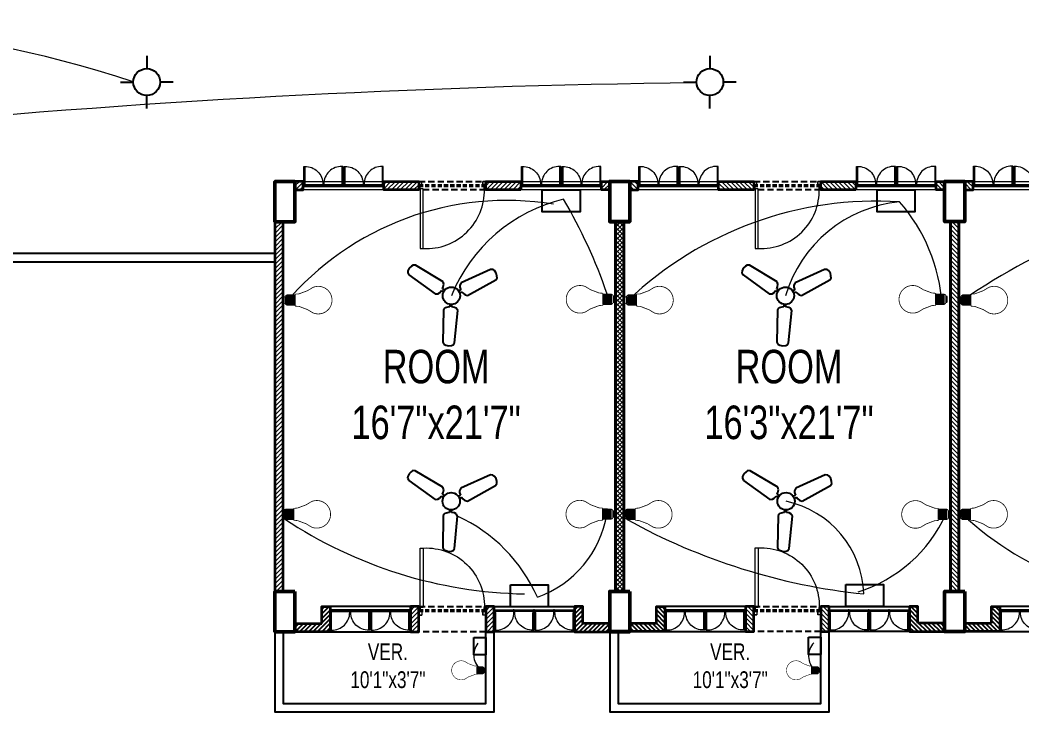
# Model space of a CAD drawing. Header units: inches. Extents: x -20263 to 10253, y -4567 to 3195.
# Drawn here: x -9896 to -9298, y 21 to 434 of the extents above; entities that cross this region are included whole.
import ezdxf

# ---------------------------------------------------------------- set-up
doc = ezdxf.new("R2010")
doc.units = ezdxf.units.IN
doc.header["$MEASUREMENT"] = 0
doc.linetypes.add('DASHED2', pattern=[0.375, 0.25, -0.125])
for name, color, linetype, lineweight in [('a', 2, 'Continuous', 5), ('A-TEXT', 7, 'Continuous', 5), ('ar-DOOR-WOOD', 44, 'Continuous', 0), ('light wiring', 1, 'Continuous', 5), ('Main Wall', 250, 'Continuous', 13)]:
    doc.layers.add(name, color=color, linetype=linetype, lineweight=lineweight)
doc.layers.add('hatch brick', color=32, linetype='Continuous', lineweight=0, transparency=0.4)
doc.styles.add('SIMPLE', font='romantic.ttf')
pattern_1 = [(45, (0, 0), (-1.325825214724776, 1.325825214724777), [])]
pattern_2 = [(45, (-64736.47889384972, -18621.15798051847), (-1.325825214724776, 1.325825214724777), [])]

# ---------------------------------------------------------------- blocks, each defined once
blk = doc.blocks.new('DOOR_45')
at = {"layer": 'ar-DOOR-WOOD'}
for p, q in [((-11008.74983954093, 15426.44491901914), (-11008.74983954093, 15424.44491901914)), ((-10968.74983954093, 15426.44491901914), (-11008.74983954093, 15426.44491901914)), ((-11008.74983954093, 15424.44491901914), (-10968.74983954093, 15424.44491901914)), ((-10968.74983954093, 15427.44491901914), (-10963.74983954093, 15427.44491901914)), ((-10968.74983954093, 15427.44491901914), (-10968.74983954093, 15426.44491901914)), ((-10968.74983954093, 15424.44491901914), (-10968.74983954093, 15426.44491901914)), ((-10968.74983954093, 15426.44491901914), (-10966.74983954093, 15426.44491901913)), ((-10966.74983954093, 15426.44491901913), (-10966.74983954093, 15425.44491901914)), ((-10966.74983954094, 15425.44491901914), (-10963.74983954093, 15425.44491901914)), ((-10963.74983954093, 15427.44491901914), (-10963.74983954093, 15425.44491901914)), ((-10968.74983954093, 15382.44491901914), (-10968.74983954093, 15383.44491901914)), ((-10968.74983954093, 15383.44491901914), (-10966.74983954093, 15383.44491901915)), ((-10968.74983954093, 15382.44491901914), (-10963.74983954093, 15382.44491901914)), ((-10966.74983954094, 15384.44491901914), (-10963.74983954093, 15384.44491901914)), ((-10966.74983954093, 15383.44491901915), (-10966.74983954093, 15384.44491901914)), ((-10963.74983954093, 15382.44491901914), (-10963.74983954093, 15384.44491901914))]:
    blk.add_line(p, q, dxfattribs=at)
for points in [[(-10968.74983954093, 15426.44491901914), (-11008.74983954093, 15426.44491901914), (-11008.74983954093, 15424.44491901914), (-10968.74983954093, 15424.44491901914)], [(-10963.74983954093, 15427.44491901914), (-10968.74983954093, 15427.44491901914), (-10968.74983954093, 15426.44491901914), (-10966.74983954093, 15426.44491901913), (-10966.74983954094, 15425.44491901914), (-10963.74983954093, 15425.44491901914)], [(-10968.74983954093, 15383.44491901914), (-10968.74983954093, 15382.44491901914), (-10963.74983954093, 15382.44491901914), (-10963.74983954093, 15384.44491901914), (-10966.74983954094, 15384.44491901914), (-10966.74983954093, 15383.44491901915)]]:
    blk.add_lwpolyline(points, close=True, dxfattribs=at)
blk.add_arc((-10969.88878258354, 15422.34595019709), 38.91770057393096, 176.9083364880638, 271.6770247748565, dxfattribs=at)
blk = doc.blocks.new('DOOR_40')
at = {"layer": 'ar-DOOR-WOOD'}
for p, q in [((-11029.13413019131, 15421.44491901914), (-11064.13413019131, 15421.44491901914)), ((-11064.13413019131, 15421.44491901914), (-11064.13413019131, 15419.44491901914)), ((-11064.13413019131, 15419.44491901914), (-11029.1341301913, 15419.44491901914)), ((-11029.13413019131, 15422.44491901914), (-11024.13413019131, 15422.44491901914)), ((-11029.13413019131, 15422.44491901914), (-11029.13413019131, 15421.44491901914)), ((-11029.1341301913, 15419.44491901914), (-11029.13413019131, 15421.44491901914)), ((-11029.13413019131, 15421.44491901914), (-11027.13413019131, 15421.44491901913)), ((-11027.13413019131, 15421.44491901913), (-11027.13413019131, 15420.44491901914)), ((-11027.13413019131, 15420.44491901914), (-11024.13413019131, 15420.44491901914)), ((-11024.13413019131, 15422.44491901914), (-11024.13413019131, 15420.44491901914)), ((-11029.13413019131, 15383.44491901914), (-11027.13413019131, 15383.44491901915)), ((-11029.13413019131, 15382.44491901914), (-11029.13413019131, 15383.44491901914)), ((-11029.13413019131, 15382.44491901914), (-11024.13413019131, 15382.44491901914)), ((-11027.13413019131, 15383.44491901915), (-11027.13413019131, 15384.44491901914)), ((-11027.13413019131, 15384.44491901914), (-11024.13413019131, 15384.44491901914)), ((-11024.13413019131, 15382.44491901914), (-11024.13413019131, 15384.44491901914))]:
    blk.add_line(p, q, dxfattribs=at)
blk.add_arc((-11029.35043855318, 15418.24850811177), 34.80426127697213, 178.0300457284519, 270.3560953613495, dxfattribs=at)
blk = doc.blocks.new('room 1')
h = blk.add_hatch()
h.set_pattern_fill('ANSI31', color=256, scale=15)
h.set_pattern_definition(pattern_1)
h.paths.add_polyline_path([(1498318.013291729, 133229.0129642707), (1498318.013291729, 133219.012964271), (1498323.013291729, 133219.012964271), (1498323.013291727, 133234.0129642703), (1498302.013291727, 133234.0129642703), (1498302.013291727, 133229.0129642751), (1498302.013291727, 133229.0129642751)])
h = blk.add_hatch()
h.set_pattern_fill('ANSI31', color=256, scale=15)
h.set_pattern_definition(pattern_1)
h.paths.add_polyline_path([(1498474.013291725, 133229.0129642705), (1498474.013291725, 133219.0129642708), (1498469.013291725, 133219.0129642708), (1498469.013291727, 133234.0129642701), (1498490.013291727, 133234.0129642701), (1498490.013291728, 133229.0129642749), (1498490.013291727, 133229.0129642749)])
at = {"layer": 'hatch brick'}
h = blk.add_hatch(dxfattribs=at)
h.set_pattern_fill('ANSI31', color=256, scale=15)
h.set_pattern_definition([(45, (68.99999999953434, 2.000000001164153), (-1.325825214724776, 1.325825214724777), [])])
h.paths.add_polyline_path([(1498376.013291727, 133234.0129642774), (1498376.013291726, 133219.0129642703), (1498376.013291726, 133219.0129642708), (1498371.013291727, 133219.012964271), (1498371.013291728, 133234.0129642775)])
h = blk.add_hatch(dxfattribs=at)
h.set_pattern_fill('ANSI31', color=256, scale=15)
h.set_pattern_definition([(45, (113.999999998603, 2.000000001891749), (-1.325825214724776, 1.325825214724777), [])])
h.paths.add_polyline_path([(1498421.013291724, 133234.0129642774), (1498421.013291725, 133219.012964271), (1498421.013291725, 133219.0129642715), (1498416.013291726, 133219.0129642718), (1498416.013291725, 133234.0129642775)])
h = blk.add_hatch(dxfattribs=at)
h.set_pattern_fill('ANSI31', color=256, scale=15)
h.set_pattern_definition(pattern_1)
h.paths.add_polyline_path([(1498298.513291727, 132989.0129642696), (1498293.513291727, 132989.0129642696), (1498293.513291727, 133210.0129642703), (1498298.513291727, 133210.0129642703)])
h = blk.add_hatch(dxfattribs=at)
h.set_pattern_fill('ANSI31', color=256, scale=15)
h.set_pattern_definition(pattern_1)
h.paths.add_polyline_path([(1498493.513291727, 132989.0129642698), (1498498.513291727, 132989.0129642698), (1498498.513291727, 133210.0129642701), (1498493.513291727, 133210.0129642701)])
h = blk.add_hatch(dxfattribs=at)
h.set_pattern_fill('ANSI31', color=256, scale=15)
h.set_pattern_definition([(45, (-14.49999998044223, 0), (-1.325825214724776, 1.325825214724777), [])])
h.paths.add_polyline_path([(1498302.013291727, 132970.0129642696), (1498307.013291727, 132970.0129642698), (1498307.013291727, 132965.01296427), (1498302.013291727, 132965.0129642696)])
h = blk.add_hatch(dxfattribs=at)
h.set_pattern_fill('ANSI31', color=256, scale=15)
h.set_pattern_definition([(45, (-5.000000000465661, -251.9999999998545), (-1.325825214724776, 1.325825214724777), [])])
h.paths.add_polyline_path([(1498376.013291727, 132970.0129642698), (1498355.013291728, 132970.01296427), (1498355.013291728, 132965.0129642701), (1498376.013291727, 132965.0129642699)])
h = blk.add_hatch(dxfattribs=at)
h.set_pattern_fill('ANSI31', color=256, scale=15)
h.set_pattern_definition([(45, (1.211289544356987, 4.016328603029251e-09), (-1.325825214724776, 1.325825214724777), [])])
h.paths.add_polyline_path([(1498437.013291727, 132970.01296427), (1498416.013291727, 132970.012964274), (1498416.013291727, 132965.0129642736), (1498437.013291727, 132965.01296427)])
h = blk.add_hatch(dxfattribs=at)
h.set_pattern_fill('ANSI31', color=256, scale=15)
h.set_pattern_definition(pattern_1)
h.paths.add_polyline_path([(1498490.013291727, 132970.0129642701), (1498485.013291727, 132970.0129642703), (1498485.013291727, 132965.0129642705), (1498490.013291727, 132965.01296427)])
for points in [[(1498323.013291728, 133234.0129642735), (1498371.013291727, 133234.0129642738), (1498371.013291727, 133219.0129642738), (1498323.013291728, 133219.0129642731)], [(1498469.013291724, 133234.0129642784), (1498421.013291725, 133234.0129642787), (1498421.013291725, 133219.0129642702), (1498469.013291724, 133219.0129642696)]]:
    blk.add_lwpolyline(points, close=True)
at = {"linetype": 'DASHED2', "ltscale": 15}
for points in [[(1498376.013291726, 133219.012964271), (1498416.013291726, 133219.012964271), (1498416.013291726, 133234.0129642765), (1498376.013291726, 133234.0129642765)], [(1498376.013291727, 132965.0129642697), (1498416.013291727, 132965.0129642697), (1498416.013291727, 132970.0129642693), (1498376.013291727, 132970.0129642693)]]:
    blk.add_lwpolyline(points, close=True, dxfattribs=at)
at = {"layer": 'Main Wall', "color": 1, "lineweight": 50}
for points in [[(1498302.013291727, 133210.0129642703), (1498290.013291727, 133210.0129642703), (1498290.013291727, 133234.0129642703), (1498302.013291727, 133234.0129642703), (1498302.013291727, 133210.0129642703)], [(1498502.013291727, 133210.0129642701), (1498490.013291727, 133210.0129642701), (1498490.013291727, 133234.0129642701), (1498502.013291727, 133234.0129642701), (1498502.013291727, 133210.0129642701)], [(1498302.013291727, 132965.0129642696), (1498290.013291727, 132965.0129642696), (1498290.013291727, 132989.0129642696), (1498302.013291727, 132989.0129642696), (1498302.013291727, 132965.0129642696)], [(1498502.013291727, 132965.0129642698), (1498490.013291727, 132965.0129642698), (1498490.013291727, 132989.0129642698), (1498502.013291727, 132989.0129642698), (1498502.013291727, 132965.0129642698)]]:
    blk.add_lwpolyline(points, dxfattribs=at)
at = {"layer": 'Main Wall', "lineweight": 35}
for points in [[(1498318.013291729, 133229.0129642707), (1498318.013291729, 133219.012964271), (1498323.013291729, 133219.012964271), (1498323.013291727, 133234.0129642703), (1498302.013291727, 133234.0129642703), (1498302.013291727, 133229.0129642751), (1498302.013291727, 133229.0129642751), (1498302.013291727, 133229.0129642751), (1498318.013291729, 133229.0129642751)], [(1498474.013291725, 133229.0129642705), (1498474.013291725, 133219.0129642708), (1498469.013291725, 133219.0129642708), (1498469.013291727, 133234.0129642701), (1498490.013291727, 133234.0129642701), (1498490.013291728, 133229.0129642749), (1498490.013291728, 133229.0129642749), (1498490.013291727, 133229.0129642749), (1498474.013291725, 133229.0129642749)], [(1498376.013291727, 132970.0129642698), (1498376.013291727, 132970.0129642698), (1498355.013291728, 132970.01296427), (1498355.013291728, 132965.0129642701), (1498376.013291727, 132965.0129642699), (1498376.013291727, 132970.0129642698)]]:
    blk.add_lwpolyline(points, dxfattribs=at)
for points in [[(1498376.013291727, 133234.0129642774), (1498376.013291726, 133219.0129642703), (1498376.013291726, 133219.0129642703), (1498376.013291726, 133219.0129642708), (1498371.013291727, 133219.012964271), (1498371.013291728, 133234.0129642775)], [(1498421.013291724, 133234.0129642774), (1498421.013291725, 133219.012964271), (1498421.013291725, 133219.012964271), (1498421.013291725, 133219.0129642715), (1498416.013291726, 133219.0129642718), (1498416.013291725, 133234.0129642775)], [(1498298.513291727, 132989.0129642696), (1498293.513291727, 132989.0129642696), (1498293.513291727, 133210.0129642703), (1498298.513291727, 133210.0129642703)], [(1498493.513291727, 132989.0129642698), (1498498.513291727, 132989.0129642698), (1498498.513291727, 133210.0129642701), (1498493.513291727, 133210.0129642701)], [(1498302.013291727, 132970.0129642696), (1498307.013291727, 132970.0129642698), (1498307.013291727, 132965.01296427), (1498302.013291727, 132965.0129642696)], [(1498437.013291727, 132970.01296427), (1498416.013291727, 132970.012964274), (1498416.013291727, 132965.0129642736), (1498437.013291727, 132965.01296427)], [(1498490.013291727, 132970.0129642701), (1498485.013291727, 132970.0129642703), (1498485.013291727, 132965.0129642705), (1498490.013291727, 132965.01296427)]]:
    blk.add_lwpolyline(points, close=True, dxfattribs=at)
at = {"layer": 'Main Wall', "color": 150}
for points in [[(1498371.013291727, 133221.0129642729), (1498323.613291728, 133221.0129642729), (1498323.613291728, 133222.0129642729), (1498371.013291727, 133222.0129642729)], [(1498371.013291727, 133221.0129642729), (1498323.613291728, 133221.0129642729), (1498323.613291728, 133221.5129642729), (1498371.013291727, 133221.5129642729)], [(1498421.013291725, 133221.0129642693), (1498468.413291725, 133221.0129642693), (1498468.413291725, 133222.0129642693), (1498421.013291725, 133222.0129642693)], [(1498421.013291726, 133221.0129642689), (1498468.413291725, 133221.0129642689), (1498468.413291725, 133221.5129642689), (1498421.013291726, 133221.5129642689)], [(1498307.013291727, 132968.0129642701), (1498354.413291727, 132968.0129642701), (1498354.413291727, 132967.0129642701), (1498307.013291727, 132967.0129642701)], [(1498307.013291727, 132968.0129642701), (1498354.413291727, 132968.0129642701), (1498354.413291727, 132967.5129642701), (1498307.013291727, 132967.5129642701)], [(1498437.613291727, 132968.0129642701), (1498484.413291726, 132968.0129642701), (1498484.413291726, 132967.0129642701), (1498437.613291727, 132967.0129642701)], [(1498437.613291727, 132968.0129642701), (1498484.413291726, 132968.0129642701), (1498484.413291726, 132967.5129642701), (1498437.613291727, 132967.5129642701)]]:
    blk.add_lwpolyline(points, close=True, dxfattribs=at)
at = {"layer": 'Main Wall', "color": 150, "linetype": 'DASHED2', "ltscale": 10}
for points in [[(1498376.01329174, 133222.0129642682), (1498416.01329174, 133222.0129642719), (1498416.01329174, 133221.0129642719), (1498376.01329174, 133221.0129642682)], [(1498376.01329174, 133222.0129642682), (1498416.01329174, 133222.0129642682), (1498416.01329174, 133221.5129642682), (1498376.01329174, 133221.5129642682)], [(1498376.013291727, 132968.0129642701), (1498416.013291727, 132968.0129642738), (1498416.013291727, 132967.0129642738), (1498376.013291727, 132967.0129642701)], [(1498376.013291727, 132968.0129642701), (1498416.013291727, 132968.0129642701), (1498416.013291727, 132967.5129642701), (1498376.013291727, 132967.5129642701)]]:
    blk.add_lwpolyline(points, close=True, dxfattribs=at)
at = {"layer": 'Main Wall'}
for points in [[(1498307.013291727, 132965.0129642699), (1498355.013291728, 132965.01296427), (1498355.013291728, 132970.01296427), (1498307.013291727, 132970.01296427)], [(1498437.013291727, 132965.0129642699), (1498485.013291727, 132965.01296427), (1498485.013291727, 132970.01296427), (1498437.013291727, 132970.01296427)]]:
    blk.add_lwpolyline(points, close=True, dxfattribs=at)
at = {"layer": 'Main Wall', "extrusion": (0, 0, -1)}
for name, p, xscale, yscale, zscale, rotation in [('DOOR_40', (-1502949.746767432, 129913.772725216), 0.2999999999999545, 0.2999999999999545, -0.2999999999999545, 270), ('DOOR_40', (-1502973.746767433, 129913.7727252155), 0.2999999999999545, 0.2999999999999545, -0.2999999999999545, 270), ('DOOR_40', (-1493818.27981602, 129913.772725212), -0.2999999999999545, 0.2999999999999545, -0.2999999999999545, 90), ('DOOR_40', (-1493842.279816021, 129913.7727252124), -0.2999999999999545, 0.2999999999999545, -0.2999999999999545, 90), ('DOOR_45', (-1512089.297664188, 142969.5683771961), -0.8888888888889142, 0.8888888888889142, -0.8888888888889142, 270), ('DOOR_45', (-1512089.297664189, 123219.4575513442), 0.8888888888889142, 0.8888888888889142, -0.8888888888889142, 270), ('DOOR_40', (-1493704.279816022, 136275.2532033275), 0.2999999999999545, 0.2999999999999545, -0.2999999999999545, 90), ('DOOR_40', (-1493728.279816023, 136275.253203327), 0.2999999999999545, 0.2999999999999545, -0.2999999999999545, 90), ('DOOR_40', (-1493834.279816021, 136275.2532033275), 0.2999999999999545, 0.2999999999999545, -0.2999999999999545, 90), ('DOOR_40', (-1493858.279816022, 136275.253203327), 0.2999999999999545, 0.2999999999999545, -0.2999999999999545, 90)]:
    blk.add_blockref(name, p, dxfattribs=dict(at, xscale=xscale, yscale=yscale, zscale=zscale, rotation=rotation))
at = {"layer": 'Main Wall'}
for p, xscale, yscale, zscale, rotation in [((1493720.279816022, 129913.7727252155), 0.2999999999999545, 0.2999999999999545, 0.2999999999999545, 270), ((1493744.279816022, 129913.7727252155), 0.2999999999999545, 0.2999999999999545, 0.2999999999999545, 270), ((1503047.746767431, 129913.772725212), -0.2999999999999545, 0.2999999999999545, 0.2999999999999546, 90), ((1503071.746767431, 129913.772725212), -0.2999999999999545, 0.2999999999999545, 0.2999999999999546, 90), ((1502933.746767433, 136275.2532033274), 0.2999999999999546, 0.2999999999999546, 0.2999999999999546, 90), ((1502957.746767433, 136275.2532033274), 0.2999999999999546, 0.2999999999999546, 0.2999999999999546, 90), ((1503063.746767432, 136275.2532033274), 0.2999999999999546, 0.2999999999999546, 0.2999999999999546, 90), ((1503087.746767432, 136275.2532033274), 0.2999999999999546, 0.2999999999999546, 0.2999999999999546, 90)]:
    blk.add_blockref('DOOR_40', p, dxfattribs=dict(at, xscale=xscale, yscale=yscale, zscale=zscale, rotation=rotation))
blk = doc.blocks.new('LED')
for p, q in [((-11.62195811920355, -7.673611111240461), (11.66805439638665, -7.673611111240461)), ((-11.62195811920355, -11.01085861705087), (11.66805439638665, -9.586571831000583)), ((-11.62195811920355, -13.26320565322931), (11.66805439638665, -11.83891886717902)), ((-11.48473039588907, -15.50716061006142), (11.80528211970113, -14.08287382401113)), ((-11.34750267257232, -17.75111556689581), (11.94250984301789, -16.32682878084552)), ((-11.21027494925556, -19.99507052372792), (12.07973756633464, -18.57078373767763)), ((-11.21027494925556, -22.24741755990635), (12.07973756633464, -20.82313077385606)), ((-11.21027494925556, -24.49976459608479), (12.07973756633464, -23.0754778100345)), ((-12.14420837294711, -25.60950013091087), (11.9482995510657, -25.60950013091087))]:
    blk.add_line(p, q)
at = {"lineweight": 9}
blk.add_line((7.753472222211713, -3.138888888934162), (-7.774305555612955, -3.138888888934162), dxfattribs=at)
for points, const_width in [([(5.336805555525643, 0), (5.4412434895562, 0.008409288193433895), (5.716579861091304, 0.0008680555538376211), (6.105848524296107, -0.07177734375318323), (6.552083333335759, -0.2586805555620231), (6.99831814237541, -0.6089952257048026), (7.203633626322699, -0.8607923719728205), (7.387586805580213, -1.171875000013642), (7.543056911920303, -1.54838731555401), (7.662923177115317, -1.996473524322937), (7.740064832933058, -2.522277832051714), (7.767361111145874, -3.131944444467081), (7.740064832933058, -2.522277832051714), (7.662923177115317, -1.996473524322937), (7.543056911920303, -1.54838731555401), (7.387586805580213, -1.171875000013642), (7.203633626322699, -0.8607923719728205), (6.99831814237541, -0.6089952257048026), (6.552083333335759, -0.2586805555620231), (6.105848524296107, -0.07177734375318323), (5.716579861091304, 0.0008680555538376211), (5.4412434895562, 0.008409288193433895), (5.336805555525643, 0), (-5.336805555525643, 0), (-5.393415038788589, 0.0007774021173645451), (-5.548634589667927, -0.0075548877316578), (-5.780550859806226, -0.0409936138453304), (-6.067250500843784, -0.1155355205287378), (-6.386820164420897, -0.2471773520778697), (-6.717346502177861, -0.4519158527978107), (-7.036916165754974, -0.7457477669890977), (-7.323615806792532, -1.144669838949994), (-7.555532076930831, -1.664678812983311), (-7.710751627810168, -2.321771433387312), (-7.767361111073114, -3.131944444467081), (-7.809043141594429, -3.143505520313283), (-7.926989230234085, -3.17983669707246), (-8.110549372609057, -3.243409898573191), (-8.349073564336322, -3.336697048641781), (-8.948414078320184, -3.622300889796861), (-9.63981073712148, -4.056423611164064), (-10.33806350567147, -4.65884060336748), (-10.95797234891279, -5.4493272570312), (-11.21192278758372, -5.921276516480702), (-11.41433723177897, -6.447658962781588), (-11.55456567711326, -7.03094651975789), (-11.62195811920355, -7.673611111240461), (-12.17560580780628, -7.673611111240461), (-12.14354653007831, -25.98758006918843)], 2), ([(-5.336805555525643, 0), (-5.393415038788589, 0.0007774021173645451), (-5.548634589667927, -0.0075548877316578), (-5.780550859806226, -0.0409936138453304), (-6.067250500843784, -0.1155355205287378), (-6.386820164420897, -0.2471773520778697), (-6.717346502177861, -0.4519158527978107), (-7.036916165754974, -0.7457477669890977), (-7.323615806792532, -1.144669838949994), (-7.555532076930831, -1.664678812983311), (-7.710751627810168, -2.321771433387312), (-7.767361111073114, -3.131944444467081)], 1), ([(11.94908567945959, -26.0747160671599), (11.9179912350387, -7.673611111240461), (11.66805439638665, -7.673611111240461), (11.59140342991577, -7.03094651975789), (11.44322432111039, -6.447658962781588), (11.23406903293699, -5.921276516480702), (10.97448952835066, -5.4493272570312), (10.34626572179377, -4.65884060336748), (9.64296860513059, -4.056423611164064), (8.949013882042891, -3.622300889796861), (8.348817256226084, -3.336697048641781), (7.926794431364215, -3.17983669707246), (7.808978101693356, -3.143505520313283), (7.767361111145874, -3.131944444467081)], 2), ([(-0.0979544109395647, -111.1410105734581), (-0.2105905724761215, -111.1424359828675), (-1.027991162002309, -111.132090646488), (-1.840295722140581, -111.1012205378097), (-2.647255402196151, -111.0500745075274), (-3.448621351478778, -110.9789014063313), (-4.244144719295946, -110.8879500849162), (-5.033576654952867, -110.7774693939677), (-5.816668307763848, -110.6477081841854), (-6.593170827029553, -110.4989153062547), (-7.362835362062015, -110.3313396108729), (-8.125413062168718, -110.14522994873), (-8.880655076654875, -109.9408351705165), (-9.628312554834793, -109.718404126927), (-10.36813664600913, -109.4781856686518), (-11.09987849948993, -109.2204286463834), (-11.82328926458695, -108.9453819108166), (-12.53812009060084, -108.6532943126394), (-13.2441221268482, -108.3444147025466), (-13.94104652262968, -108.0189919312284), (-14.62864442725959, -107.6772748493795), (-15.30666699004087, -107.319512307688), (-15.97486536028327, -106.9459531568486), (-16.6329906872943, -106.5568462475539), (-17.28079412038369, -106.1524404304919), (-17.91802680885667, -105.7329845563618), (-18.54443990202299, -105.2987274758493), (-19.15978454919014, -104.8499180396493), (-19.7638118996656, -104.3868050984543), (-20.35627310275913, -103.9096375029544), (-20.93691930777823, -103.41866410384), (-21.50550166402809, -102.9141337518104), (-22.06177132081848, -102.3962952975489), (-22.60547942745688, -101.865397591755), (-23.13637713325079, -101.3216894851166), (-23.65421558751223, -100.7654198283262), (-24.15874593954186, -100.1968374720764), (-24.64971933865627, -99.61619126705955), (-25.12688693415612, -99.02373006396601), (-25.58999987535117, -98.41970271349055), (-26.03880931155118, -97.80435806632113), (-26.47306639206363, -97.17794497315481), (-26.89252226619601, -96.54071228468183), (-27.29692808325581, -95.89290885159244), (-27.6860349925505, -95.23478352458142), (-28.05959414338986, -94.56658515433901), (-28.41735668508136, -93.88856259155773), (-28.75907376693021, -93.20096468693009), (-29.08449653824846, -92.50404029114634), (-29.39337614834358, -91.79803825490126), (-29.68546374651851, -91.08320742888736), (-29.96051048208756, -90.35979666379035), (-30.21826750435594, -89.62805481030955), (-30.45848596263113, -88.88823071913293), (-30.68091700621835, -88.14057324095529), (-30.88531178443191, -87.38533122646913), (-31.07142144657701, -86.62275352636243), (-31.23899714195659, -85.85308899132997), (-31.38779001988723, -85.07658647206426), (-31.51755122967188, -84.29349481925328), (-31.62803192061801, -83.50406288359409), (-31.71898324203539, -82.7085395157792), (-31.7901563432315, -81.90717356649657), (-31.84130237351383, -81.100213886441), (-31.87217248218985, -80.28790932630272), (-31.88251781857161, -79.47050873677654), (-31.85871828562313, -78.2306448727104), (-31.78789768564684, -77.0029075395314), (-31.67092301696812, -75.78816087417408), (-31.50866127789186, -74.58726901357068), (-31.30197946673889, -73.40109609465344), (-31.05174458181864, -72.23050625436144), (-30.75882362145421, -71.07636362962467), (-30.42408358395278, -69.9395323573799), (-30.04839146763061, -68.82087657456168), (-29.63261427080852, -67.72126041810225), (-29.17761899179368, -66.6415480249384), (-22.06212139966055, -55.01784785989457), (-14.60452688132818, -35.28082400272524), (-14.13784212233395, -29.71362986531858), (-14.05258877907045, -27.10895422654175), (-12.14420471544599, -25.61158949023593)], 1.8), ([(-0.0979544109395647, -111.1410105734581), (0.01468175059699206, -111.1424359828675), (0.8320823401231792, -111.132090646488), (1.644386900261452, -111.1012205378097), (2.451346580317022, -111.0500745075274), (3.252712529599648, -110.9789014063313), (4.048235897416816, -110.8879500849162), (4.837667833073738, -110.7774693939677), (5.620759485884719, -110.6477081841854), (6.397262005150424, -110.4989153062547), (7.166926540182885, -110.3313396108729), (7.929504240289589, -110.14522994873), (8.684746254775746, -109.9408351705165), (9.432403732955663, -109.718404126927), (10.17222782413, -109.4781856686518), (10.9039696776108, -109.2204286463834), (11.62738044270782, -108.9453819108166), (12.34221126872171, -108.6532943126394), (13.04821330496907, -108.3444147025466), (13.74513770075055, -108.0189919312284), (14.43273560538046, -107.6772748493795), (15.11075816816174, -107.319512307688), (15.77895653840415, -106.9459531568486), (16.43708186541517, -106.5568462475539), (17.08488529850456, -106.1524404304919), (17.72211798697754, -105.7329845563618), (18.34853108014386, -105.2987274758493), (18.96387572731101, -104.8499180396493), (19.56790307778647, -104.3868050984543), (20.16036428088, -103.9096375029544), (20.7410104858991, -103.41866410384), (21.30959284214896, -102.9141337518104), (21.86586249893935, -102.3962952975489), (22.40957060557776, -101.865397591755), (22.94046831137166, -101.3216894851166), (23.4583067656331, -100.7654198283262), (23.96283711766273, -100.1968374720764), (24.45381051677714, -99.61619126705955), (24.93097811227699, -99.02373006396601), (25.39409105347204, -98.41970271349055), (25.84290048967205, -97.80435806632113), (26.2771575701845, -97.17794497315481), (26.69661344431688, -96.54071228468183), (27.10101926137668, -95.89290885159244), (27.49012617067137, -95.23478352458142), (27.86368532151073, -94.56658515433901), (28.22144786320223, -93.88856259155773), (28.56316494505108, -93.20096468693009), (28.88858771636933, -92.50404029114634), (29.19746732646445, -91.79803825490126), (29.48955492463938, -91.08320742888736), (29.76460166020843, -90.35979666379035), (30.02235868247681, -89.62805481030955), (30.262577140752, -88.88823071913293), (30.48500818433922, -88.14057324095529), (30.68940296255278, -87.38533122646913), (30.87551262469788, -86.62275352636243), (31.04308832007746, -85.85308899132997), (31.1918811980081, -85.07658647206426), (31.32164240779275, -84.29349481925328), (31.43212309873888, -83.50406288359409), (31.52307442015626, -82.7085395157792), (31.59424752135237, -81.90717356649657), (31.6453935516347, -81.100213886441), (31.67626366031072, -80.28790932630272), (31.68660899669248, -79.47050873677654), (31.662809463744, -78.2306448727104), (31.59198886376771, -77.0029075395314), (31.47501419508899, -75.78816087417408), (31.31275245601273, -74.58726901357068), (31.10607064485976, -73.40109609465344), (30.85583575993951, -72.23050625436144), (30.56291479957508, -71.07636362962467), (30.22817476207365, -69.9395323573799), (29.85248264575148, -68.82087657456168), (29.43670544892939, -67.72126041810225), (28.98171016991455, -66.6415480249384), (21.86621257778143, -55.01784785989457), (14.40861805944905, -35.28082400272524), (13.94193330045482, -29.71362986531858), (13.85667995719132, -27.10895422654175), (11.94829589356686, -25.61158949023593)], 1.8)]:
    blk.add_lwpolyline(points, dxfattribs=dict(const_width=const_width))
at = {"color": 7, "lineweight": 20}
blk.add_open_spline([(-9.780145992399412, -25.60950013091087), (-9.780145992399412, -25.60950013091087), (9.36287158572668, -25.60950013091087), (9.36287158572668, -25.60950013091087)], degree=3, dxfattribs=at)
blk = doc.blocks.new('6')
at = {"color": 7}
for p, q in [((3322.001784873501, -2211.388185946385), (3285.09460023728, -2227.812312825814)), ((3358.833602696031, -2210.928262348285), (3322.001784873501, -2211.388185946385)), ((3387.419428975627, -2214.85479146079), (3358.833602696031, -2210.928262348285)), ((3407.455159068413, -2235.569703733314), (3387.419428975627, -2214.85479146079)), ((3268.203017717533, -2243.214947643106), (3260.072671059825, -2275.109986067515)), ((3260.072671059825, -2275.109986067515), (3351.430318501152, -2686.885823574381)), ((3285.09460023728, -2227.812312825814), (3268.203017717533, -2243.214947643106)), ((3532.616130724855, -2638.276677890213), (3407.455159068413, -2235.569703733314)), ((3351.430318501152, -2686.885823574381), (3378.455430684917, -2709.349233924991)), ((3378.455430684917, -2709.349233924991), (3402.984851222791, -2714.364023375789)), ((3402.984851222791, -2714.364023375789), (3440.083071073823, -2709.484276105764)), ((3440.083071073823, -2709.484276105764), (3449.625960268386, -2742.435700149623)), ((3467.620834891059, -2701.371620647957), (3489.15944848799, -2689.795354125205)), ((3476.668623924561, -2735.180602138395), (3467.620834891059, -2701.371620647957)), ((3489.15944848799, -2689.795354125205), (3518.353436325051, -2668.918010973835)), ((3518.353436325051, -2668.918010973835), (3532.616130724855, -2638.276677890213)), ((3634.62709595573, -2869.48065522895), (3601.318881098487, -2861.269327715969)), ((3648.950220734187, -2834.912780823766), (3634.62709595573, -2869.48065522895)), ((3665.557866051167, -2816.177074206758), (3648.950220734187, -2834.912780823766)), ((3698.524306245454, -2804.004345633553), (3665.557866051167, -2816.177074206758)), ((4100.811465826191, -2930.774220984427), (3698.524306245454, -2804.004345633553)), ((3290.860035872392, -2913.430352119145), (3004.68605181326, -3223.176420235655)), ((3324.527555910245, -2910.461541285737), (3290.860035872392, -2913.430352119145)), ((3357.20485932783, -2925.305604853316), (3324.527555910245, -2910.461541285737)), ((3377.999507073619, -2938.170458065111), (3357.20485932783, -2925.305604853316)), ((3402.755049356565, -2913.430352119145), (3377.999507073619, -2938.170458065111)), ((3398.794154702991, -2957.962533421347), (3422.559480365671, -2933.222436875918)), ((3421.569249659151, -2987.650660541954), (3398.794154702991, -2957.962533421347)), ((3429.491024880044, -3011.40115660976), (3421.569249659151, -2987.650660541954)), ((3594.080648335002, -2888.316510469418), (3627.883979767867, -2897.385386028442)), ((3627.883979767867, -2897.385386028442), (3627.140013916724, -2921.826505762989)), ((3627.140013916724, -2921.826505762989), (3630.623329497248, -2957.547912467386)), ((3630.623329497248, -2957.547912467386), (3650.028155135296, -2985.220434732151)), ((3650.028155135296, -2985.220434732151), (4061.363110850871, -3078.18134077254)), ((4124.368206082218, -2953.762826908611), (4100.811465826191, -2930.774220984427)), ((4129.261487812109, -2976.092683855792), (4124.368206082218, -2953.762826908611)), ((4125.03160670989, -3016.267306803025), (4129.261487812109, -2976.092683855792)), ((3112.620184730113, -3331.043257704119), (3423.549696985938, -3046.037295533575)), ((3423.549696985938, -3046.037295533575), (3429.491024880044, -3011.40115660976)), ((4061.363110850871, -3078.18134077254), (4089.32061616455, -3071.187345680779)), ((4089.32061616455, -3071.187345680779), (4107.014003276199, -3048.394558476981)), ((4107.014003276199, -3048.394558476981), (4125.03160670989, -3016.267306803025)), ((3004.68605181326, -3223.176420235655), (2996.764276592367, -3250.885327614493)), ((2996.764276592367, -3250.885327614493), (3007.656715760313, -3277.604643901692)), ((3007.656715760313, -3277.604643901692), (3026.470930149153, -3309.271971992099)), ((3026.470930149153, -3309.271971992099), (3059.148233566739, -3333.022468059904)), ((3059.148233566739, -3333.022468059904), (3080.933097932793, -3339.949690204345)), ((3080.933097932793, -3339.949690204345), (3112.620184730113, -3331.043257704119))]:
    blk.add_line(p, q, dxfattribs=at)
blk.add_circle((3491.168107205376, -2845.64248825202), 113.238972, dxfattribs=at)

msp = doc.modelspace()

# ---------------------------------------------------------------- hatches: boundary and pattern name
h = msp.add_hatch()
h.set_pattern_fill('ANSI31', color=256, scale=15)
h.set_pattern_definition(pattern_2)
h.paths.add_polyline_path([(-9716.326955200358, 73.69800234159084), (-9716.326955200358, 83.6980023412998), (-9711.326955200358, 83.6980023412998), (-9711.326955202454, 68.6980023420274), (-9732.326955202221, 68.6980023420274), (-9732.326955202687, 73.69800233728347), (-9732.326955202221, 73.69800233728347)])
h = msp.add_hatch()
h.set_pattern_fill('ANSI31', color=256, scale=15)
h.set_pattern_definition(pattern_2)
h.paths.add_polyline_path([(-9560.326955204084, 73.69800234179456), (-9560.326955204084, 83.69800234150352), (-9565.326955204084, 83.69800234150352), (-9565.326955201988, 68.69800234223112), (-9544.326955202221, 68.69800234223112), (-9544.326955201755, 73.6980023374872), (-9544.326955202221, 73.6980023374872)])
at = {"layer": 'hatch brick'}
h = msp.add_hatch(dxfattribs=at)
h.set_pattern_fill('ANSI31', color=256, scale=15)
h.set_pattern_definition([(45, (-64750.97889383016, -18621.15798051847), (-1.325825214724776, 1.325825214724777), [])])
h.paths.add_polyline_path([(-9732.326955202221, 332.6980023427259), (-9727.326955201988, 332.6980023424931), (-9727.326955201988, 337.6980023422893), (-9732.326955202454, 337.698002342755)])
h = msp.add_hatch(dxfattribs=at)
h.set_pattern_fill('ANSI31', color=256, scale=15)
h.set_pattern_definition([(45, (-64741.47889385019, -18873.15798051832), (-1.325825214724776, 1.325825214724777), [])])
h.paths.add_polyline_path([(-9658.326955202687, 332.6980023424931), (-9679.32695520129, 332.6980023423184), (-9679.32695520129, 337.6980023422602), (-9658.326955202687, 337.6980023424348)])
h = msp.add_hatch(dxfattribs=at)
h.set_pattern_fill('ANSI31', color=256, scale=15)
h.set_pattern_definition([(45, (-64735.26760430537, -18621.15798051445), (-1.325825214724776, 1.325825214724777), [])])
h.paths.add_polyline_path([(-9597.326955202454, 332.6980023423766), (-9618.326955202687, 332.6980023383312), (-9618.326955202687, 337.6980023387096), (-9597.326955202454, 337.6980023423766)])
h = msp.add_hatch(dxfattribs=at)
h.set_pattern_fill('ANSI31', color=256, scale=15)
h.set_pattern_definition(pattern_2)
h.paths.add_polyline_path([(-9544.326955202454, 332.6980023422602), (-9549.326955202221, 332.6980023420274), (-9549.326955202221, 337.6980023418528), (-9544.326955202221, 337.6980023422893)])
h = msp.add_hatch(dxfattribs=at)
h.set_pattern_fill('ANSI31', color=256, scale=15)
h.set_pattern_definition([(45, (-64739.97889384972, -18621.15798051847), (-1.325825214724776, 1.325825214724777), [])])
h.paths.add_polyline_path([(-9739.326955202221, 313.6980023427259), (-9744.326955202221, 313.6980023427259), (-9744.326955202221, 92.6980023420274), (-9739.326955202221, 92.6980023420274)])
h = msp.add_hatch(dxfattribs=at)
h.set_pattern_fill('ANSI31', color=256, scale=15)
h.set_pattern_definition(pattern_2)
h.paths.add_polyline_path([(-9540.826955202221, 313.6980023424931), (-9535.826955202221, 313.6980023424931), (-9535.826955202221, 92.69800234223112), (-9540.826955202221, 92.69800234223112)])
h = msp.add_hatch(dxfattribs=at)
h.set_pattern_fill('ANSI31', color=256, scale=15)
h.set_pattern_definition([(45, (-64667.47889385019, -18619.1579805173), (-1.325825214724776, 1.325825214724777), [])])
h.paths.add_polyline_path([(-9658.326955201988, 68.69800233489696), (-9658.326955203152, 83.6980023420856), (-9658.32695520292, 83.69800234156173), (-9663.326955202454, 83.6980023412998), (-9663.32695520129, 68.69800233486785)])
h = msp.add_hatch(dxfattribs=at)
h.set_pattern_fill('ANSI31', color=256, scale=15)
h.set_pattern_definition([(45, (-64622.47889385112, -18619.15798051657), (-1.325825214724776, 1.325825214724777), [])])
h.paths.add_polyline_path([(-9613.326955204782, 68.69800233489696), (-9613.326955204084, 83.698002341358), (-9613.326955203851, 83.69800234083414), (-9618.326955203385, 83.6980023405722), (-9618.326955204084, 68.69800233486785)])

# ---------------------------------------------------------------- linework, layer by layer
at = {"color": 30, "true_color": 0xf8991e}
for p, q in [((-9820.80810163954, 412.8603963322358), (-9820.80810163954, 405.1729281723211)), ((-9484.531153584845, 412.8603963322358), (-9484.531153584845, 405.1729281723211)), ((-9836.529375570548, 397.1391224012308), (-9828.841907410633, 397.1391224012308)), ((-9805.086827708537, 397.1391224012308), (-9812.774295868452, 397.1391224012308)), ((-9500.25242751585, 397.1391224012308), (-9492.564959355936, 397.1391224012308)), ((-9468.80987965384, 397.1391224012308), (-9476.497347813754, 397.1391224012308)), ((-9820.808101639543, 381.4178484702253), (-9820.808101639543, 389.10531663014)), ((-9484.531153584845, 381.4178484702253), (-9484.531153584845, 389.10531663014))]:
    msp.add_line(p, q, dxfattribs=at)
at = {"linetype": 'DASHED2', "ltscale": 15}
for points in [[(-9658.326955202221, 337.6980023426095), (-9618.326955202687, 337.6980023426095), (-9618.326955202687, 332.698002343046), (-9658.326955202221, 332.698002343046)], [(-9658.326955203152, 83.6980023412998), (-9618.326955203618, 83.6980023412998), (-9618.326955203385, 68.69800233579917), (-9658.32695520292, 68.69800233579917)]]:
    msp.add_lwpolyline(points, close=True, dxfattribs=at)
at = {"color": 116, "true_color": 0x136734}
for points in [[(-9584.580528932904, 332.6980023423039), (-9562.073381471771, 332.6980023423039), (-9562.073381471771, 319.614515826097), (-9584.580528932904, 319.614515826097)], [(-9384.580528932936, 332.760502352665), (-9362.073381471804, 332.760502352665), (-9362.073381471804, 319.6770158364581), (-9384.580528932936, 319.6770158364581)], [(-9603.53650605442, 96.74225661967341), (-9581.029358593289, 96.74225661967341), (-9581.029358593289, 83.65877010346651), (-9603.53650605442, 83.65877010346651)], [(-9403.26062422033, 96.8376298524496), (-9380.753476759197, 96.8376298524496), (-9380.753476759197, 83.75414333624269), (-9403.26062422033, 83.75414333624269)], [(-9625.502651502395, 65.17538380946161), (-9618.270394018748, 65.17538380946161), (-9618.270394018748, 54.97475045421987), (-9625.502651502395, 54.97475045421987)], [(-9425.542936171334, 65.37686872735202), (-9418.310678687687, 65.37686872735202), (-9418.310678687687, 55.17623537211028), (-9425.542936171334, 55.17623537211028)]]:
    msp.add_lwpolyline(points, close=True, dxfattribs=at)
for points in [[(-9932.326955202221, 289.7605023358574), (-9744.326955202221, 289.7605023358574), (-9744.326955202221, 294.7605023358574), (-9932.326955202221, 294.7605023358574)], [(-9711.326955201523, 68.69800233879687), (-9663.326955201988, 68.69800233856404), (-9663.326955201988, 83.69800233853493), (-9711.326955201523, 83.69800233920432)], [(-9565.326955204782, 68.69800233390743), (-9613.326955204084, 68.6980023336746), (-9613.326955204084, 83.6980023421147), (-9565.326955204782, 83.6980023427841)]]:
    msp.add_lwpolyline(points, close=True)
for points in [[(-9744.32695519966, 68.76050240018412), (-9744.32695519966, 20.76050240018412), (-9613.326955202454, 20.76050240017685), (-9613.326955202454, 68.76050240029326)], [(-9739.326955202221, 68.7605024001623), (-9739.326955202221, 25.7605024001623), (-9618.326955202454, 25.76050240017685), (-9618.326955202454, 68.76050240029326)], [(-9544.32695519966, 68.76050235245384), (-9544.32695519966, 20.76050235245384), (-9413.326955202454, 20.76050235244657), (-9413.326955202454, 68.76050235256298)], [(-9539.326955202221, 68.76050235243201), (-9539.326955202221, 25.76050235243201), (-9418.326955202454, 25.76050235244657), (-9418.326955202454, 68.76050235256298)]]:
    msp.add_lwpolyline(points)
at = {"color": 30, "true_color": 0xf8991e}
for centre in [(-9820.808101639543, 397.1391224012306), (-9484.531153584845, 397.1391224012306)]:
    msp.add_circle(centre, 8.033805771090556, dxfattribs=at)
at = {"layer": 'a'}
for centre, radius, start, end in [((-9549.277020824422, 233.043623297871), 96.75378217742045, 103.4946579650132, 157.8743744969335), ((-9363.446630379076, 246.6689024484959), 79.30651261939524, 95.70617170475327, 163.280108279459), ((-9451.09018551533, 89.35952066812303), 58.54677710105727, 1.882489568171253, 78.11945932579451), ((-9675.294239057235, 50.58413938297025), 95.9499593169579, 23.8568150465154, 65.29474718104767)]:
    msp.add_arc(centre, radius, start, end, dxfattribs=at)
at = {"layer": 'light wiring'}
for centre, radius, start, end in [((-10060.99061789807, -315.4992249562104), 749.7151569346116, 71.96164824237691, 124.6368975169994), ((-9424.029887908411, -5498.326473039107), 5895.434524416632, 90.66597313978532, 100.43534640423), ((-9111.421817657192, -57.42463065170722), 393.0054156523405, 99.00875509480302, 124.3940863824598), ((-9605.918660144867, 153.5720414038817), 172.8363629980086, 80.6625292788014, 139.9198290327197), ((-9845.642891739353, 167.3026544090077), 317.022696536389, 18.990651936502, 30.27422159880788), ((-9384.94091874456, 110.60095259029), 215.4118088830147, 86.37780873262868, 133.4933535667447), ((-9447.813959884536, 257.9866221950406), 102.0720838329419, 3.410899683936341, 41.47063408443773), ((-9608.603250590626, 149.1418404367591), 63.35365670630736, 289.4165823635228, 350.8506577568997), ((-9421.674555673653, 174.4235407701058), 85.84411865958307, 287.3985229549647, 335.4927926659588), ((-9205.737757191187, 275.5016256373597), 187.130767074301, 226.8863374637181, 274.4982061410068), ((-9590.224325195286, 358.7734121717757), 267.5094887724232, 236.3021331406843, 268.9285403082819), ((-9354.093603073943, 460.4579236940682), 371.1753158023018, 241.0268923469169, 264.0491977070776), ((-9614.055189775863, 54.75712429373596), 11.44953017053956, 142.0363957386498, 232.4040348234467), ((-9413.979008036056, 54.24325770274527), 11.60150340470574, 137.0564244407058, 227.1736978241871)]:
    msp.add_arc(centre, radius, start, end, dxfattribs=at)
at = {"layer": 'Main Wall', "color": 1, "lineweight": 50}
for points in [[(-9732.326955202221, 337.6980023427259), (-9744.326955202221, 337.6980023427259), (-9744.326955202221, 313.6980023427259), (-9732.326955202221, 313.6980023427259), (-9732.326955202221, 337.6980023427259)], [(-9532.326955202221, 337.6980023424931), (-9544.326955202221, 337.6980023424931), (-9544.326955202221, 313.6980023424931), (-9532.326955202221, 313.6980023424931), (-9532.326955202221, 337.6980023424931)], [(-9732.326955202221, 92.6980023420274), (-9744.326955202221, 92.6980023420274), (-9744.326955202221, 68.6980023420274), (-9732.326955202221, 68.6980023420274), (-9732.326955202221, 92.6980023420274)], [(-9532.326955202221, 92.69800234223112), (-9544.326955202221, 92.69800234223112), (-9544.326955202221, 68.69800234223112), (-9532.326955202221, 68.69800234223112), (-9532.326955202221, 92.69800234223112)]]:
    msp.add_lwpolyline(points, dxfattribs=at)
at = {"layer": 'Main Wall', "lineweight": 35}
for points in [[(-9732.326955202221, 332.6980023427259), (-9727.326955201988, 332.6980023424931), (-9727.326955201988, 337.6980023422893), (-9732.326955202454, 337.698002342755)], [(-9597.326955202454, 332.6980023423766), (-9618.326955202687, 332.6980023383312), (-9618.326955202687, 337.6980023387096), (-9597.326955202454, 337.6980023423766)], [(-9544.326955202454, 332.6980023422602), (-9549.326955202221, 332.6980023420274), (-9549.326955202221, 337.6980023418528), (-9544.326955202221, 337.6980023422893)], [(-9739.326955202221, 313.6980023427259), (-9744.326955202221, 313.6980023427259), (-9744.326955202221, 92.6980023420274), (-9739.326955202221, 92.6980023420274)], [(-9540.826955202221, 313.6980023424931), (-9535.826955202221, 313.6980023424931), (-9535.826955202221, 92.69800234223112), (-9540.826955202221, 92.69800234223112)], [(-9658.326955201988, 68.69800233489696), (-9658.326955203152, 83.6980023420856), (-9658.326955203152, 83.6980023420856), (-9658.32695520292, 83.69800234156173), (-9663.326955202454, 83.6980023412998), (-9663.32695520129, 68.69800233486785)], [(-9613.326955204782, 68.69800233489696), (-9613.326955204084, 83.698002341358), (-9613.326955204084, 83.698002341358), (-9613.326955203851, 83.69800234083414), (-9618.326955203385, 83.6980023405722), (-9618.326955204084, 68.69800233486785)]]:
    msp.add_lwpolyline(points, close=True, dxfattribs=at)
at = {"layer": 'Main Wall'}
for points in [[(-9727.326955201988, 337.698002342464), (-9679.326955201755, 337.6980023422893), (-9679.326955201755, 332.6980023422893), (-9727.326955201988, 332.6980023423184)], [(-9597.326955202454, 337.698002342464), (-9549.326955202221, 337.6980023422893), (-9549.326955202221, 332.6980023422893), (-9597.326955202454, 332.6980023423184)]]:
    msp.add_lwpolyline(points, close=True, dxfattribs=at)
at = {"layer": 'Main Wall', "color": 150}
for points in [[(-9727.326955201988, 334.6980023422311), (-9679.926955202547, 334.6980023422311), (-9679.926955202547, 335.6980023422311), (-9727.326955201988, 335.6980023422311)], [(-9727.326955201988, 334.6980023422311), (-9679.926955202547, 334.6980023422311), (-9679.926955202547, 335.1980023422311), (-9727.326955201988, 335.1980023422311)], [(-9596.72695520236, 334.6980023422311), (-9549.926955203478, 334.6980023422311), (-9549.926955203478, 335.6980023422311), (-9596.72695520236, 335.6980023422311)], [(-9596.72695520236, 334.6980023422311), (-9549.926955203478, 334.6980023422311), (-9549.926955203478, 335.1980023422311), (-9596.72695520236, 335.1980023422311)], [(-9663.326955201988, 81.69800233946626), (-9710.72695520143, 81.69800233946626), (-9710.72695520143, 80.69800233946626), (-9663.326955201988, 80.69800233946626)], [(-9663.326955201988, 81.69800233946626), (-9710.72695520143, 81.69800233946626), (-9710.72695520143, 81.19800233946626), (-9663.326955201988, 81.19800233946626)], [(-9613.326955204084, 81.69800234304603), (-9565.926955204643, 81.69800234304603), (-9565.926955204643, 80.69800234304603), (-9613.326955204084, 80.69800234304603)], [(-9613.326955203385, 81.69800234339527), (-9565.926955203944, 81.69800234339527), (-9565.926955203944, 81.19800234339527), (-9613.326955203385, 81.19800234339527)]]:
    msp.add_lwpolyline(points, close=True, dxfattribs=at)
at = {"layer": 'Main Wall', "lineweight": 35}
for points in [[(-9658.326955202687, 332.6980023424931), (-9658.326955202687, 332.6980023424931), (-9679.32695520129, 332.6980023423184), (-9679.32695520129, 337.6980023422602), (-9658.326955202687, 337.6980023424348), (-9658.326955202687, 332.6980023424931)], [(-9716.326955200358, 73.69800234159084), (-9716.326955200358, 83.6980023412998), (-9711.326955200358, 83.6980023412998), (-9711.326955202454, 68.6980023420274), (-9732.326955202221, 68.6980023420274), (-9732.326955202687, 73.69800233728347), (-9732.326955202687, 73.69800233728347), (-9732.326955202221, 73.69800233728347), (-9716.326955200358, 73.69800233728347)], [(-9560.326955204084, 73.69800234179456), (-9560.326955204084, 83.69800234150352), (-9565.326955204084, 83.69800234150352), (-9565.326955201988, 68.69800234223112), (-9544.326955202221, 68.69800234223112), (-9544.326955201755, 73.6980023374872), (-9544.326955201755, 73.6980023374872), (-9544.326955202221, 73.6980023374872), (-9560.326955204084, 73.6980023374872)]]:
    msp.add_lwpolyline(points, dxfattribs=at)
at = {"layer": 'Main Wall', "color": 150, "linetype": 'DASHED2', "ltscale": 10}
for points in [[(-9658.326955202221, 334.6980023422311), (-9618.326955202687, 334.6980023385349), (-9618.326955202687, 335.6980023385349), (-9658.326955202221, 335.6980023422311)], [(-9658.326955202221, 334.6980023422311), (-9618.326955202687, 334.6980023422311), (-9618.326955202687, 335.1980023422311), (-9658.326955202221, 335.1980023422311)], [(-9658.32695518895, 80.69800234409377), (-9618.326955189415, 80.69800234039758), (-9618.326955189415, 81.69800234039758), (-9658.32695518895, 81.69800234409377)], [(-9658.32695518895, 80.69800234409377), (-9618.326955189415, 80.69800234409377), (-9618.326955189415, 81.19800234409377), (-9658.32695518895, 81.19800234409377)]]:
    msp.add_lwpolyline(points, close=True, dxfattribs=at)

# ---------------------------------------------------------------- block references
at = {"xscale": -1, "rotation": 180}
for p in [(-1507834.340246929, 133302.7734666228), (-1507634.340246929, 133302.8359666331)]:
    msp.add_blockref('room 1', p, dxfattribs=at)
at = {"color": 40, "true_color": 0xf8d731, "xscale": 0.04578869434389712, "yscale": 0.04578869434389712, "zscale": 0.04578869434389712, "rotation": 41.8550425353075}
for p in [(-9844.913591469021, 259.8719103539934), (-9645.407986243818, 259.8719103539934), (-9845.016049166436, 137.0392415648257), (-9645.044763257909, 137.0392415648257)]:
    msp.add_blockref('6', p, dxfattribs=at)
at = {"color": 1}
for p, xscale, yscale, zscale, rotation in [((-9738.97473837154, 266.8663871004618), 0.2590482185936613, 0.2590482185936613, 0.2590482185936613, 90), ((-9541.503985667694, 267.3748796931158), -0.2590482185936613, 0.2590482185936613, 0.2590482185936613, 270), ((-9535.190331515718, 266.8663871004618), 0.2590482185936613, 0.2590482185936613, 0.2590482185936613, 90), ((-9342.761301388082, 267.3748796931158), -0.2590482185936613, 0.2590482185936613, 0.2590482185936613, 270), ((-9335.411274766942, 266.8663871004618), 0.2590482185936613, 0.2590482185936613, 0.2590482185936613, 90), ((-9739.849052767455, 138.8903214134061), 0.2590482185936613, 0.2590482185936613, 0.2590482185936613, 90), ((-9541.64171203499, 138.9910119859168), -0.2590482185936613, 0.2590482185936613, 0.2590482185936613, 269.9999999998945), ((-9535.878410709083, 138.8903214134061), 0.2590482185936613, 0.2590482185936613, 0.2590482185936613, 90), ((-9341.1602789003, 138.8147389247225), -0.2590482185936613, 0.2590482185936613, 0.2590482185936613, 269.9999999998945), ((-9335.619715900764, 138.8903214134061), 0.2590482185936613, 0.2590482185936613, 0.2590482185936613, 90), ((-9618.789582675776, 45.68115485274205), -0.1793349189005943, 0.1793349189005943, 0.1793349189005943, 269.9999999998945), ((-9418.809772801773, 45.68115485274205), -0.1793349189005943, 0.1793349189005943, 0.1793349189005943, 269.9999999998945)]:
    msp.add_blockref('LED', p, dxfattribs=dict(at, xscale=xscale, yscale=yscale, zscale=zscale, rotation=rotation))
at = {"layer": 'Main Wall', "extrusion": (0, 0, -1)}
for name, p, xscale, yscale, zscale, rotation in [('DOOR_40', (5100.593479496379, -2972.54223671511), 0.2999999999999546, 0.2999999999999546, -0.2999999999999546, 270), ('DOOR_40', (5076.593479496379, -2972.54223671511), 0.2999999999999546, 0.2999999999999546, -0.2999999999999546, 270), ('DOOR_40', (4970.59347949731, -2972.54223671511), 0.2999999999999546, 0.2999999999999546, -0.2999999999999546, 270), ('DOOR_40', (4946.59347949731, -2972.54223671511), 0.2999999999999546, 0.2999999999999546, -0.2999999999999546, 270), ('DOOR_45', (-4054.95741725904, -9666.85741058381), 0.8888888888889142, 0.8888888888889142, -0.8888888888889142, 270), ('DOOR_40', (14314.0604309076, 3388.938241396778), 0.2999999999999545, 0.2999999999999545, -0.2999999999999545, 90), ('DOOR_40', (14290.0604309076, 3388.938241396778), 0.2999999999999545, 0.2999999999999545, -0.2999999999999545, 90), ('DOOR_40', (14216.06043090969, 3388.938241400372), 0.2999999999999545, 0.2999999999999545, -0.2999999999999545, 90), ('DOOR_40', (14192.06043090876, 3388.938241399906), 0.2999999999999545, 0.2999999999999545, -0.2999999999999545, 90)]:
    msp.add_blockref(name, p, dxfattribs=dict(at, xscale=xscale, yscale=yscale, zscale=zscale, rotation=rotation))
at = {"layer": 'Main Wall'}
for name, p, xscale, yscale, zscale, rotation in [('DOOR_40', (-14330.0604309076, -2972.542236715139), 0.2999999999999545, 0.2999999999999545, 0.2999999999999545, 270), ('DOOR_40', (-14306.06043090643, -2972.542236714673), 0.2999999999999545, 0.2999999999999545, 0.2999999999999545, 270), ('DOOR_40', (-14200.06043090853, -2972.542236715139), 0.2999999999999545, 0.2999999999999545, 0.2999999999999545, 270), ('DOOR_40', (-14176.06043090736, -2972.542236714673), 0.2999999999999545, 0.2999999999999545, 0.2999999999999545, 270), ('DOOR_45', (4054.957417259273, 10083.25341526814), 0.8888888888889142, 0.8888888888889142, 0.8888888888889142, 90), ('DOOR_40', (-5084.593479497543, 3388.938241396327), 0.2999999999999545, 0.2999999999999545, 0.2999999999999545, 90), ('DOOR_40', (-5060.593479496379, 3388.938241396792), 0.2999999999999545, 0.2999999999999545, 0.2999999999999545, 90), ('DOOR_40', (-4986.593479498474, 3388.938241400358), 0.2999999999999545, 0.2999999999999545, 0.2999999999999545, 90), ('DOOR_40', (-4962.593479498474, 3388.938241400358), 0.2999999999999545, 0.2999999999999545, 0.2999999999999545, 90)]:
    msp.add_blockref(name, p, dxfattribs=dict(at, xscale=xscale, yscale=yscale, zscale=zscale, rotation=rotation))

# ---------------------------------------------------------------- texts
at = {"layer": 'A-TEXT', "attachment_point": 9, "style": 'SIMPLE'}
for s, insert, char_height, width in [('\\pxqc;{\\fSwis721 LtCn BT|b0|i0|c0|p34;ROOM\\P16\'7"x21\'7"}', (-9574.544129444967, 183.5296211172044), 20, 146.9186630544335), ('\\pxqc;{\\fSwis721 LtCn BT|b0|i0|c0|p34;ROOM\\P16\'3"x21\'7"}', (-9363.775282212719, 183.5296211172044), 20, 146.9186630544335), ('\\pxqc;{\\fSwis721 LtCn BT|b0|i0|c0|p34;VER.\\P10\'1"x3\'7"}', (-9640.080729721241, 34.91425449454437), 10, 73.45933152721673), ('\\pxqc;{\\fSwis721 LtCn BT|b0|i0|c0|p34;VER.\\P10\'1"x3\'7"}', (-9435.669084690464, 34.91425449454437), 10, 73.45933152721673)]:
    msp.add_mtext(s, dxfattribs=dict(at, insert=insert, char_height=char_height, width=width))

doc.saveas('drawing.dxf')
